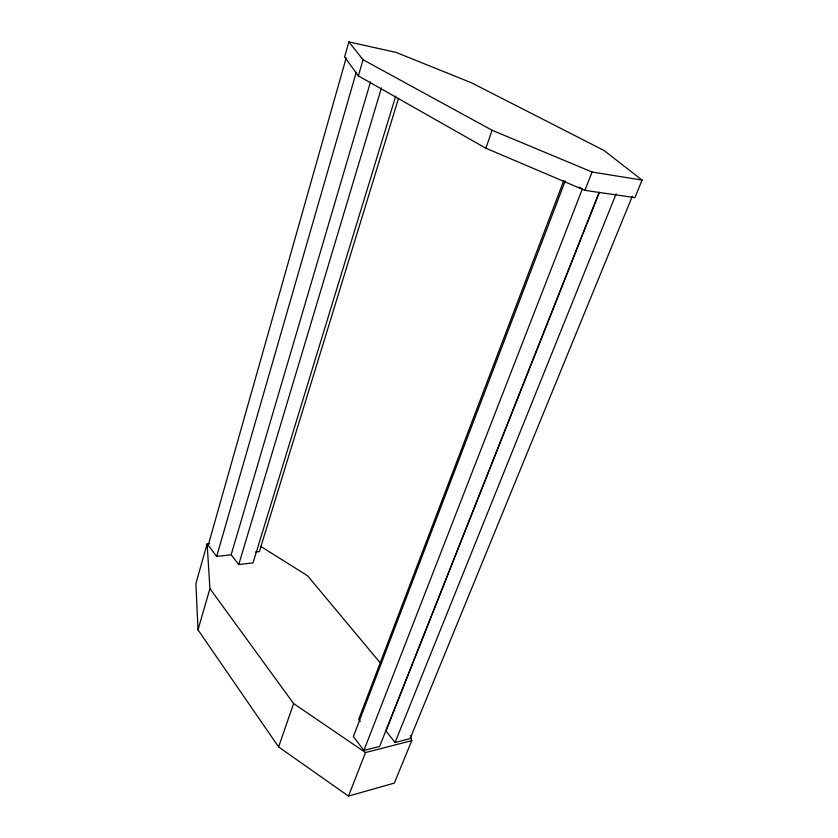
<?xml version="1.0" encoding="UTF-8"?>
<svg xmlns="http://www.w3.org/2000/svg" width="838" height="838" viewBox="0 0 838 838"><rect width="100%" height="100%" fill="white"/><g stroke="black" fill="none" stroke-linecap="round" stroke-linejoin="round"><path stroke-width="1.26" d="M209.699 543.569L207.133 543.841L195.914 583.552L197.998 629.862L278.604 746.941L348.482 796.1L394.321 783.101L411.762 740.645L410.421 735.628M348.87 41.9L344.607 57.005L358.371 75.86L485.872 148.221L584.924 190.362L634.879 197.653L642.086 180.097L604.02 150.463L471.354 82.742L396.102 52.406L348.87 41.9L363.043 59.728L492.095 130.257L592.078 172.02L642.086 180.097M346.178 57.885L208.212 545.276L216.665 556.411L231.162 554.777L238.746 564.561L253.055 562.853L395.714 96.129M216.665 556.411L356.265 72.225M197.998 629.862L209.929 588.622L207.133 543.841M358.371 75.86L363.043 59.728M231.162 554.777L370.511 81.852M238.746 564.561L381.468 87.854M398.542 98.287L259.382 551.593L255.569 552.022M278.604 746.941L293.614 703.564L209.929 588.622M485.872 148.221L492.095 130.257M563.744 180.704L358.685 719.392L360.277 721.445M565.231 180.914L353.364 736.581L363.881 750.45L379.624 746.428L598.992 192.667M363.881 750.45L582.379 188.948L579.037 187.094M348.482 796.1L365.483 752.555L411.762 740.645M584.924 190.362L592.078 172.02M599.453 192.237L385.962 730.998L395.044 742.478L410.138 738.624L632.323 196.27M395.044 742.478L616.119 193.892M260.503 546.261L307.515 575.727L380.934 663.706M293.614 703.564L365.483 752.555"/></g></svg>
